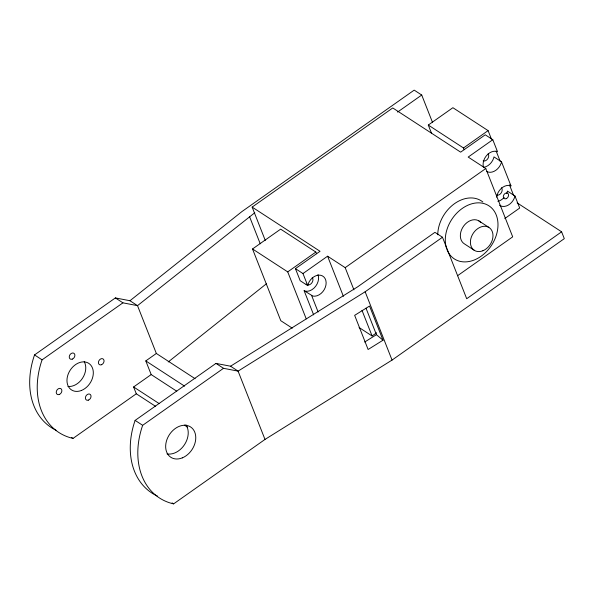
<?xml version="1.0" encoding="UTF-8"?>
<svg xmlns="http://www.w3.org/2000/svg" width="594" height="594" viewBox="0 0 594 594"><rect width="100%" height="100%" fill="white"/><g stroke="black" fill="none" stroke-linecap="round" stroke-linejoin="round"><path stroke-width="0.89" d="M506.6 193.637A11.316 8.472 -56.9 0 0 507.343 191.587L507.425 191.097L514.968 196.005L514.887 196.495A11.316 8.472 -56.9 0 1 499.502 205.212M483.783 167.293A11.316 8.472 -56.9 0 0 493.666 158.145L493.948 156.89L501.492 161.798L501.21 163.06A11.316 8.472 -56.9 0 1 486.813 171.532M483.538 167.486A11.316 8.472 -56.9 0 1 486.085 156.148A11.316 8.472 -56.9 0 1 496.035 151.284L497.542 151.774L492.797 139.716L485.253 134.808L460.647 152.153L392.76 107.96L252.153 207.091L320.04 251.292L295.433 268.637L300.185 280.71L307.729 285.625L308.138 284.014A11.316 8.472 -56.9 0 1 320.567 275.252A11.316 8.472 -56.9 0 1 325.326 287.325A11.316 8.472 -56.9 0 1 312.897 296.087L304.128 290.718L313.647 314.872M56.059 430.227A75.483 56.519 -56.9 0 1 34.534 354.922L115.385 297.921L129.967 300.735L241.944 211.561L414.189 90.125L421.725 95.04L432.491 122.364M254.774 212.749L137.511 305.65L122.928 302.836L115.385 297.921M168.236 361.954L266.483 283.709M34.534 354.922L42.077 359.838L122.928 302.836M397.557 112.08L421.725 95.04M292.263 328.17L280.784 320.701L252.524 248.968L280.65 229.143L315.852 252.056L316.52 253.764M431.652 133.591L428.289 125.052L452.895 107.707L488.097 130.621L491.461 139.159M176.767 391.223L151.188 374.569L145.805 360.907L156.348 353.467L195.114 378.705M252.524 248.968L287.726 271.889L315.852 252.056M428.289 125.052L463.491 147.973L488.097 130.621M155.68 406.407L136.301 393.792L133.605 386.961L151.188 374.569M295.433 268.637L302.977 273.544L327.584 256.2L345.181 267.656L353.927 289.857M492.797 139.716L468.191 157.068L485.788 168.525L512.696 236.843L457.514 275.75M71.518 437.414L73.025 438.402L136.301 393.792M345.181 267.656L485.788 168.525M157.455 496.087A75.483 56.519 -56.9 0 1 135.113 420.396L215.964 363.402L230.546 366.208L238.083 371.124L264.998 439.434L173.604 503.875L172.097 502.888M135.113 420.396L142.657 425.311L223.507 368.31L238.083 371.124L365.147 291.773L442.478 237.244L466.698 298.73L561.612 231.816L564.3 238.647L392.055 360.083L264.998 439.434M504.796 218.547L519.705 208.034L514.968 196.005M359.08 327.502L372.089 335.974L376.626 332.774M230.546 366.208L357.603 286.857L434.934 232.336L442.478 237.244M364.686 342.025L376.44 334.682L383.004 340.206L368.109 349.502L354.655 315.347L369.542 306.044L383.004 340.206M501.492 161.798L510.974 185.855L508.887 185.38A11.316 8.472 -56.9 0 0 496.636 197.171M304.128 290.718L305.353 291.179A11.316 8.472 -56.9 0 0 315.659 286.278A11.316 8.472 -56.9 0 0 317.976 274.562M509.459 184.875L510.974 185.855M517.114 202.851L561.612 231.816M478.749 220.812L488.81 227.361M474.576 250.49L464.523 243.941A13.58 10.165 -56.9 0 1 463.869 225.757A13.58 10.165 -56.9 0 1 480.776 222.542M129.967 300.735L137.511 305.65L156.348 353.467M215.964 363.402L223.507 368.31M145.805 360.907L184.563 386.137M133.605 386.961L159.192 403.616M184.37 425.081L187.466 427.101M496.168 151.114L500.207 161.368M509.622 185.276L513.662 195.523M463.491 147.973L464.159 149.681M365.147 291.773L392.055 360.083M366.015 308.204L376.44 334.682M361.998 310.358L372.089 335.974M327.584 256.2L343.391 296.332M302.977 273.544L307.729 285.625M311.672 295.634L318.132 312.021M287.726 271.889L306.229 318.852M252.153 207.091L265.266 240.399M249.487 216.476L260.246 243.8M73.025 438.402A75.483 56.519 -56.9 0 1 42.077 359.838M84.214 361.635A15.845 11.865 -56.9 0 1 82.499 378.267A15.845 11.865 -56.9 0 1 67.954 386.434M173.604 503.875A75.483 56.519 -56.9 0 1 142.657 425.311M185.915 424.814A18.11 13.558 -56.9 0 1 184.548 444.587A18.11 13.558 -56.9 0 1 167.033 453.883M312.236 277.48A4.529 3.386 -56.9 0 1 312.11 282.477A4.529 3.386 -56.9 0 1 307.655 284.927M306.816 284.615A4.529 3.386 -56.9 0 1 306.14 284.036M501.455 187.726A4.529 3.386 -56.9 0 1 501.329 192.723A4.529 3.386 -56.9 0 1 496.874 195.166M488.179 153.809A4.529 3.386 -56.9 0 1 487.652 158.895A4.529 3.386 -56.9 0 1 483.122 160.937M437.748 234.764A31.682 23.723 -56.9 0 1 454.262 203.846A31.682 23.723 -56.9 0 1 482.877 202.005M504.209 197.342A11.316 8.472 -56.9 0 1 497.883 201.329M446.74 248.938A31.682 23.723 -56.9 0 1 476.343 202.933A31.682 23.723 -56.9 0 1 491.914 244.698A31.682 23.723 -56.9 0 1 447.03 249.725M81.437 390.466A15.845 11.865 -56.9 0 0 90.852 365.221A15.845 11.865 -56.9 0 0 68.139 374.242A15.845 11.865 -56.9 0 0 81.437 390.466M72.364 359.103A3.393 2.539 -56.9 0 0 74.354 353.69A3.393 2.539 -56.9 0 0 69.491 355.65A3.393 2.539 -56.9 0 0 72.364 359.103M101.522 364.731A3.393 2.539 -56.9 0 0 103.519 359.318A3.393 2.539 -56.9 0 0 98.656 361.278A3.393 2.539 -56.9 0 0 101.522 364.731M88.506 400.096A3.393 2.539 -56.9 0 0 90.503 394.683A3.393 2.539 -56.9 0 0 85.64 396.644A3.393 2.539 -56.9 0 0 88.506 400.096M59.341 394.468A3.393 2.539 -56.9 0 0 61.338 389.055A3.393 2.539 -56.9 0 0 56.475 391.015A3.393 2.539 -56.9 0 0 59.341 394.468M182.276 457.885A18.11 13.558 -56.9 0 0 192.902 429.009A18.11 13.558 -56.9 0 0 166.966 439.471A18.11 13.558 -56.9 0 0 182.276 457.885M506.222 198.671A3.17 2.376 -56.9 0 0 508.078 193.614A3.17 2.376 -56.9 0 0 503.541 195.448A3.17 2.376 -56.9 0 0 506.222 198.671M482.863 250.75A13.58 10.165 -56.9 0 0 490.837 229.091A13.58 10.165 -56.9 0 0 471.384 236.932A13.58 10.165 -56.9 0 0 482.863 250.75"/></g></svg>
